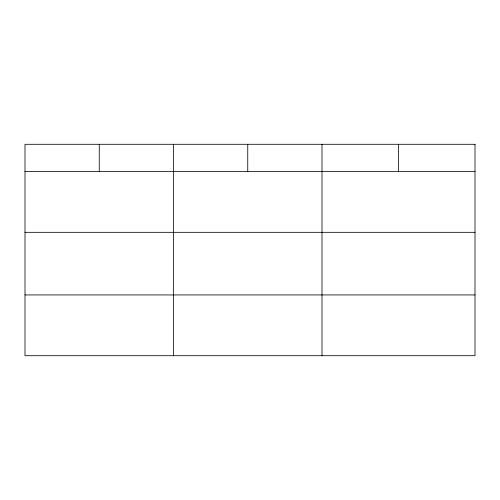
<?xml version="1.0" encoding="UTF-8"?>
<svg xmlns="http://www.w3.org/2000/svg" width="500" height="500" viewBox="0 0 500 500"><rect width="100%" height="100%" fill="white"/><g stroke="black" fill="none" stroke-linecap="round" stroke-linejoin="round"><path stroke-width="0.75" d="M25 171.556L475 171.556M25 232.325L475 232.325M25 294.938L475 294.938M398.5 144.294L398.5 171.556M322 144.294L322 355.706M247.75 144.294L247.75 171.556M173.5 144.294L173.5 355.706M99.25 144.294L99.25 171.556M475 144.294L25 144.294L25 355.706L475 355.706L475 144.294"/></g></svg>
